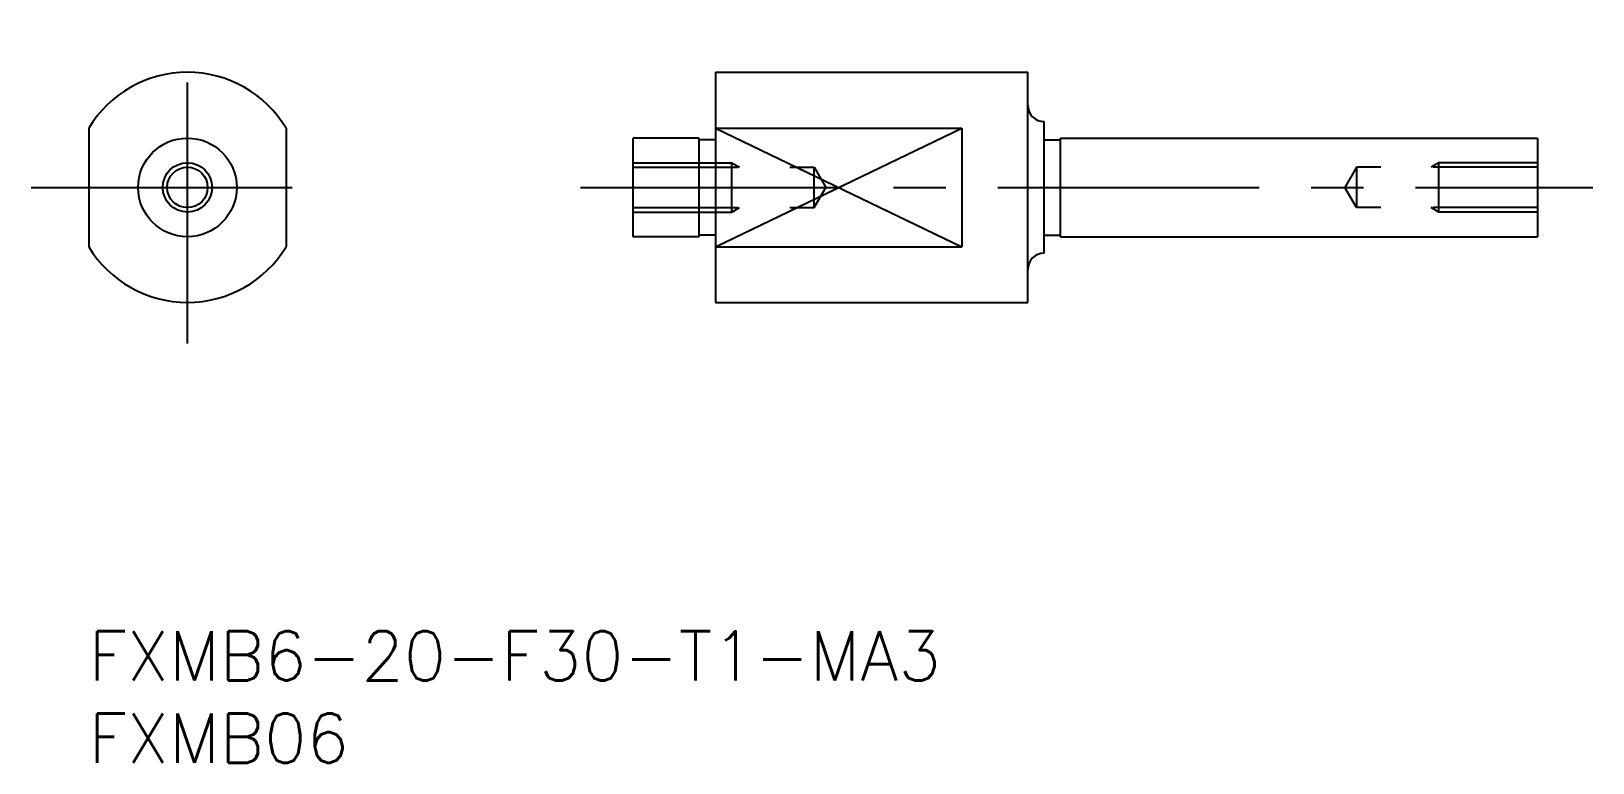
# Model space of a CAD drawing. Extents: x -3.5 to 91.5, y -8 to 36.5.
import ezdxf

# ---------------------------------------------------------------- set-up
doc = ezdxf.new("R2010")
doc.units = 0
doc.header["$LTSCALE"] = 0.5
doc.linetypes.add('CENTER', pattern=[50.8, 31.75, -6.35, 6.35, -6.35])
doc.linetypes.add('DASHED', pattern=[19.05, 12.7, -6.35])
doc.layers.get('0').update_dxf_attribs({"linetype": 'CONTINUOUS'})
doc.layers.add('CENTER', color=1, linetype='CENTER')
doc.styles.get("Standard").update_dxf_attribs({"font": 'txt.shx', "height": 3, "bigfont": 'bigfont.shx'})

# ---------------------------------------------------------------- blocks, each defined once
blk = doc.blocks.new('*U30')
at = {"color": 7, "linetype": 'CONTINUOUS'}
blk.add_text('FXMB6-20-F30-T1-MA3', height=3, dxfattribs=at).set_placement((0, -3))
blk = doc.blocks.new('*U31')
at = {"color": 7, "linetype": 'CONTINUOUS'}
blk.add_text('FXMB06', height=3, dxfattribs=at).set_placement((0, -8))

msp = doc.modelspace()

# ---------------------------------------------------------------- linework, layer by layer
at = {"color": 7, "linetype": 'CONTINUOUS'}
for p, q in [((38.11, 34), (57.11, 34)), ((38.11, 34), (38.11, 20)), ((57.11, 20), (57.11, 34)), ((0, 30.606), (0, 23.394)), ((12, 30.606), (12, 23.394)), ((38.11, 30.606), (53.11, 30.606)), ((53.11, 30.606), (53.11, 23.394)), ((58.11, 23), (58.11, 31)), ((33.11, 24), (33.11, 30)), ((37.11, 30), (33.11, 30)), ((37.11, 30), (37.11, 24)), ((38.11, 29.9), (37.11, 29.9)), ((58.11, 29.9), (59.11, 29.9)), ((59.11, 30), (88.11, 30)), ((59.11, 24), (59.11, 30)), ((88.11, 30), (88.11, 24)), ((37.11, 24), (33.11, 24)), ((38.11, 24.1), (37.11, 24.1)), ((58.11, 24.1), (59.11, 24.1)), ((59.11, 24), (88.11, 24)), ((38.11, 23.394), (53.11, 23.394)), ((38.11, 20), (57.11, 20))]:
    msp.add_line(p, q, dxfattribs=at)
at = {"color": 3, "linetype": 'CONTINUOUS'}
for p, q in [((38.11, 30.606), (53.11, 23.394)), ((38.11, 23.394), (53.11, 30.606)), ((33.11, 28.5), (39.11, 28.5)), ((33.11, 25.5), (39.11, 25.5))]:
    msp.add_line(p, q, dxfattribs=at)
at = {"color": 3, "linetype": 'DASHED'}
for p, q in [((39.11, 28.5), (39.578, 28.229)), ((39.11, 25.5), (39.11, 28.5)), ((82.11, 28.5), (81.641, 28.229)), ((82.11, 25.5), (82.11, 28.5)), ((88.11, 28.5), (82.11, 28.5)), ((33.11, 28.229), (44.11, 28.229)), ((44.11, 25.77), (44.11, 28.229)), ((44.11, 28.229), (44.82, 27)), ((77.11, 28.229), (76.4, 27)), ((88.11, 28.229), (77.11, 28.229)), ((77.11, 28.229), (77.11, 25.77)), ((44.11, 25.77), (44.82, 27)), ((77.11, 25.77), (76.4, 27)), ((33.11, 25.77), (44.11, 25.77)), ((39.11, 25.5), (39.578, 25.77)), ((88.11, 25.77), (77.11, 25.77)), ((82.11, 25.5), (81.641, 25.77)), ((88.11, 25.5), (82.11, 25.5))]:
    msp.add_line(p, q, dxfattribs=at)
at = {"color": 7, "linetype": 'CONTINUOUS'}
for radius in [3, 1.23]:
    msp.add_circle((6, 27), radius, dxfattribs=at)
at = {"color": 3, "linetype": 'CONTINUOUS'}
msp.add_circle((6, 27), 1.5, dxfattribs=at)
at = {"color": 7, "linetype": 'CONTINUOUS'}
for centre, radius, start, end in [((6, 27), 7, 31.00272, 148.99728), ((58.11, 32), 1, 180, 270), ((6, 27), 7, 211.00272, 328.99728), ((58.11, 22), 1, 90, 180)]:
    msp.add_arc(centre, radius, start, end, dxfattribs=at)
at = {"layer": 'CENTER', "color": 1, "linetype": 'CENTER'}
for p, q in [((6, 17.5), (6, 36.5)), ((-3.5, 27), (15.5, 27)), ((29.899, 27), (91.474, 27))]:
    msp.add_line(p, q, dxfattribs=at)

# ---------------------------------------------------------------- block references
at = {"color": 7, "linetype": 'CONTINUOUS'}
for name in ['*U30', '*U31']:
    msp.add_blockref(name, (0, 0), dxfattribs=at)

doc.saveas('drawing.dxf')
